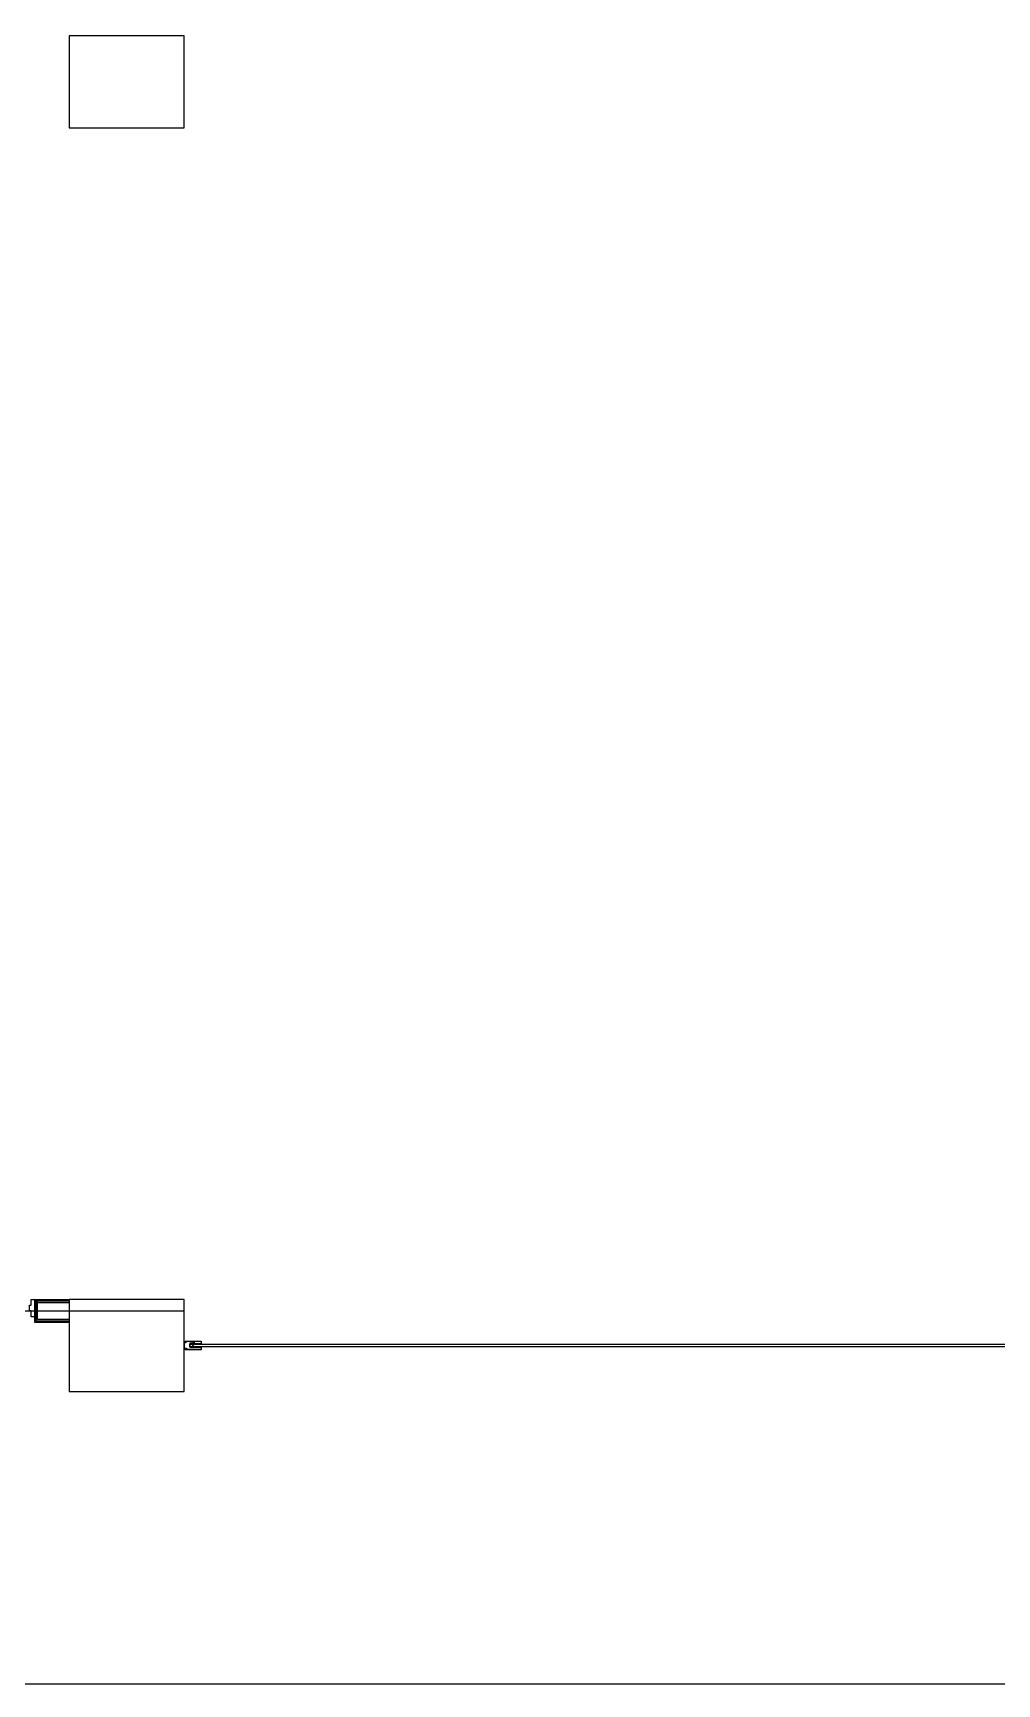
# Model space of a CAD drawing. Header units: millimetres. Extents: x 0 to 356400, y 0 to 68257.
# Drawn here: x 287812 to 288147, y 4800 to 5375 of the extents above; entities that cross this region are included whole.
import ezdxf

# ---------------------------------------------------------------- set-up
doc = ezdxf.new("R2010")
doc.units = ezdxf.units.MM
doc.header["$LTSCALE"] = 75
doc.layers.add('8', color=8, linetype='Continuous')
doc.layers.add('G(그리드1)', color=185, linetype='Continuous', plot=False)

# ---------------------------------------------------------------- blocks, each defined once
blk = doc.blocks.new('G$C7369CDF7')
at = {"layer": '8'}
for p, q in [((61218, 12600), (61218, 22500)), ((61243, 22500), (61243, 12600)), ((61193, 12560), (61193, 12700)), ((61193, 12700), (61218, 12700)), ((61194, 12562), (61194, 12699)), ((61194, 12699), (61216, 12699)), ((61216, 12699), (61216, 12642)), ((61218, 12700), (61218, 12640)), ((61243, 12600), (61243, 12700)), ((61243, 12700), (61268, 12700)), ((61244, 12599), (61244, 12699)), ((61244, 12699), (61266, 12699)), ((61266, 12699), (61266, 12562)), ((61268, 12700), (61268, 12560)), ((50630, 12550), (49830, 12550)), ((49830, 12550), (49830, 11550)), ((50630, 11550), (50630, 12550)), ((61630, 12550), (60830, 12550)), ((60830, 12550), (60830, 11550)), ((60930, 9000), (60930, 12550)), ((61203, 12560), (61193, 12560)), ((61204, 12562), (61194, 12562)), ((61216, 12642), (61201, 12642)), ((61201, 12642), (61201, 12629)), ((61201, 12629), (61211, 12629)), ((61205, 12641), (61203, 12640)), ((61203, 12640), (61203, 12631)), ((61218, 12640), (61203, 12640)), ((61203, 12640), (61203, 12630)), ((61205, 12630), (61203, 12631)), ((61203, 12630), (61213, 12630)), ((61203, 12550), (61203, 12560)), ((61204, 12550), (61203, 12550)), ((61204, 12550), (61203, 12550)), ((61206, 12570), (61204, 12570)), ((61204, 12570), (61204, 12570)), ((61204, 12570), (61204, 12550)), ((61204, 12550), (61204, 12562)), ((61204, 12550), (61256, 12550)), ((61205, 12640), (61205, 12641)), ((61207, 12641), (61205, 12640)), ((61205, 12638), (61210, 12638)), ((61205, 12638), (61205, 12633)), ((61205, 12633), (61210, 12633)), ((61205, 12631), (61205, 12630)), ((61207, 12630), (61205, 12631)), ((61206, 12570), (61206, 12552)), ((61206, 12552), (61255, 12552)), ((61207, 12640), (61207, 12641)), ((61209, 12641), (61207, 12640)), ((61207, 12631), (61207, 12630)), ((61209, 12630), (61207, 12631)), ((61209, 12640), (61209, 12641)), ((61211, 12641), (61209, 12640)), ((61209, 12631), (61209, 12630)), ((61211, 12630), (61209, 12631)), ((61210, 12633), (61210, 12638)), ((61211, 12640), (61211, 12641)), ((61213, 12641), (61211, 12640)), ((61211, 12631), (61211, 12630)), ((61213, 12630), (61211, 12631)), ((61211, 12629), (61211, 12599)), ((61211, 12599), (61244, 12599)), ((61213, 12638), (61213, 12641)), ((61213, 12630), (61213, 12632)), ((61213, 12630), (61213, 12600)), ((61213, 12600), (61243, 12600)), ((61243, 12600), (61218, 12600)), ((61255, 12570), (61256, 12570)), ((61255, 12552), (61255, 12570)), ((61256, 12550), (61256, 12570)), ((61266, 12562), (61256, 12562)), ((61256, 12562), (61256, 12550)), ((61256, 12550), (61258, 12550)), ((61256, 12550), (61258, 12550)), ((61268, 12560), (61258, 12560)), ((61258, 12560), (61258, 12550)), ((61630, 11550), (61630, 12550)), ((49830, 11550), (50630, 11550)), ((60830, 11250), (60830, 11550)), ((60830, 11550), (61630, 11550)), ((60843, 11263), (60843, 11550)), ((60855, 11275), (60855, 11550)), ((61005, 11550), (61005, 11275)), ((61018, 11550), (61018, 11263)), ((61030, 11550), (61030, 11250)), ((61030, 11250), (60830, 11250)), ((60840, 11270), (60970, 11270)), ((60840, 11250), (60840, 11270)), ((60840, 11260), (60970, 11260)), ((60840, 11250), (60970, 11250)), ((61018, 11263), (60843, 11263)), ((61005, 11275), (60855, 11275)), ((60860, 11250), (60860, 11270)), ((60950, 11250), (60950, 11270)), ((60970, 11250), (60970, 11270))]:
    blk.add_line(p, q, dxfattribs=at)
blk.add_lwpolyline([(60960, 11250), (60980, 11250), (60980, 11220), (60930, 11220), (60930, 11205), (60880, 11205), (60880, 11220), (60830, 11220), (60830, 11250), (60850, 11250)], dxfattribs=at)
for centre, radius, start, end in [((61213, 12638), 0.5, 90, 270), ((61213, 12633), 0.5, 90, 270), ((61209, 12597), 40, 47.9871, 84.162), ((61214, 12598), 35.2, 53.3097, 91.8757), ((61234, 12625), 2, 270, 50.0288), ((61234, 12625), 1, 270, 40.761), ((61234, 12624), 0.5, 90, 270)]:
    blk.add_arc(centre, radius, start, end, dxfattribs=at)

msp = doc.modelspace()

# ---------------------------------------------------------------- linework, layer by layer
at = {"layer": 'G(그리드1)'}
msp.add_lwpolyline([(300325, 58700), (278825, 58700), (278825, 4800), (300325, 4800)], close=True, dxfattribs=at)

# ---------------------------------------------------------------- block references
at = {"xscale": 0.04000000000000001, "yscale": 0.04000000000000001, "zscale": 0.04000000000000001, "rotation": 270}
msp.add_blockref('G$C7369CDF7', (287362.17, 7367.09), dxfattribs=at)

doc.saveas('drawing.dxf')
